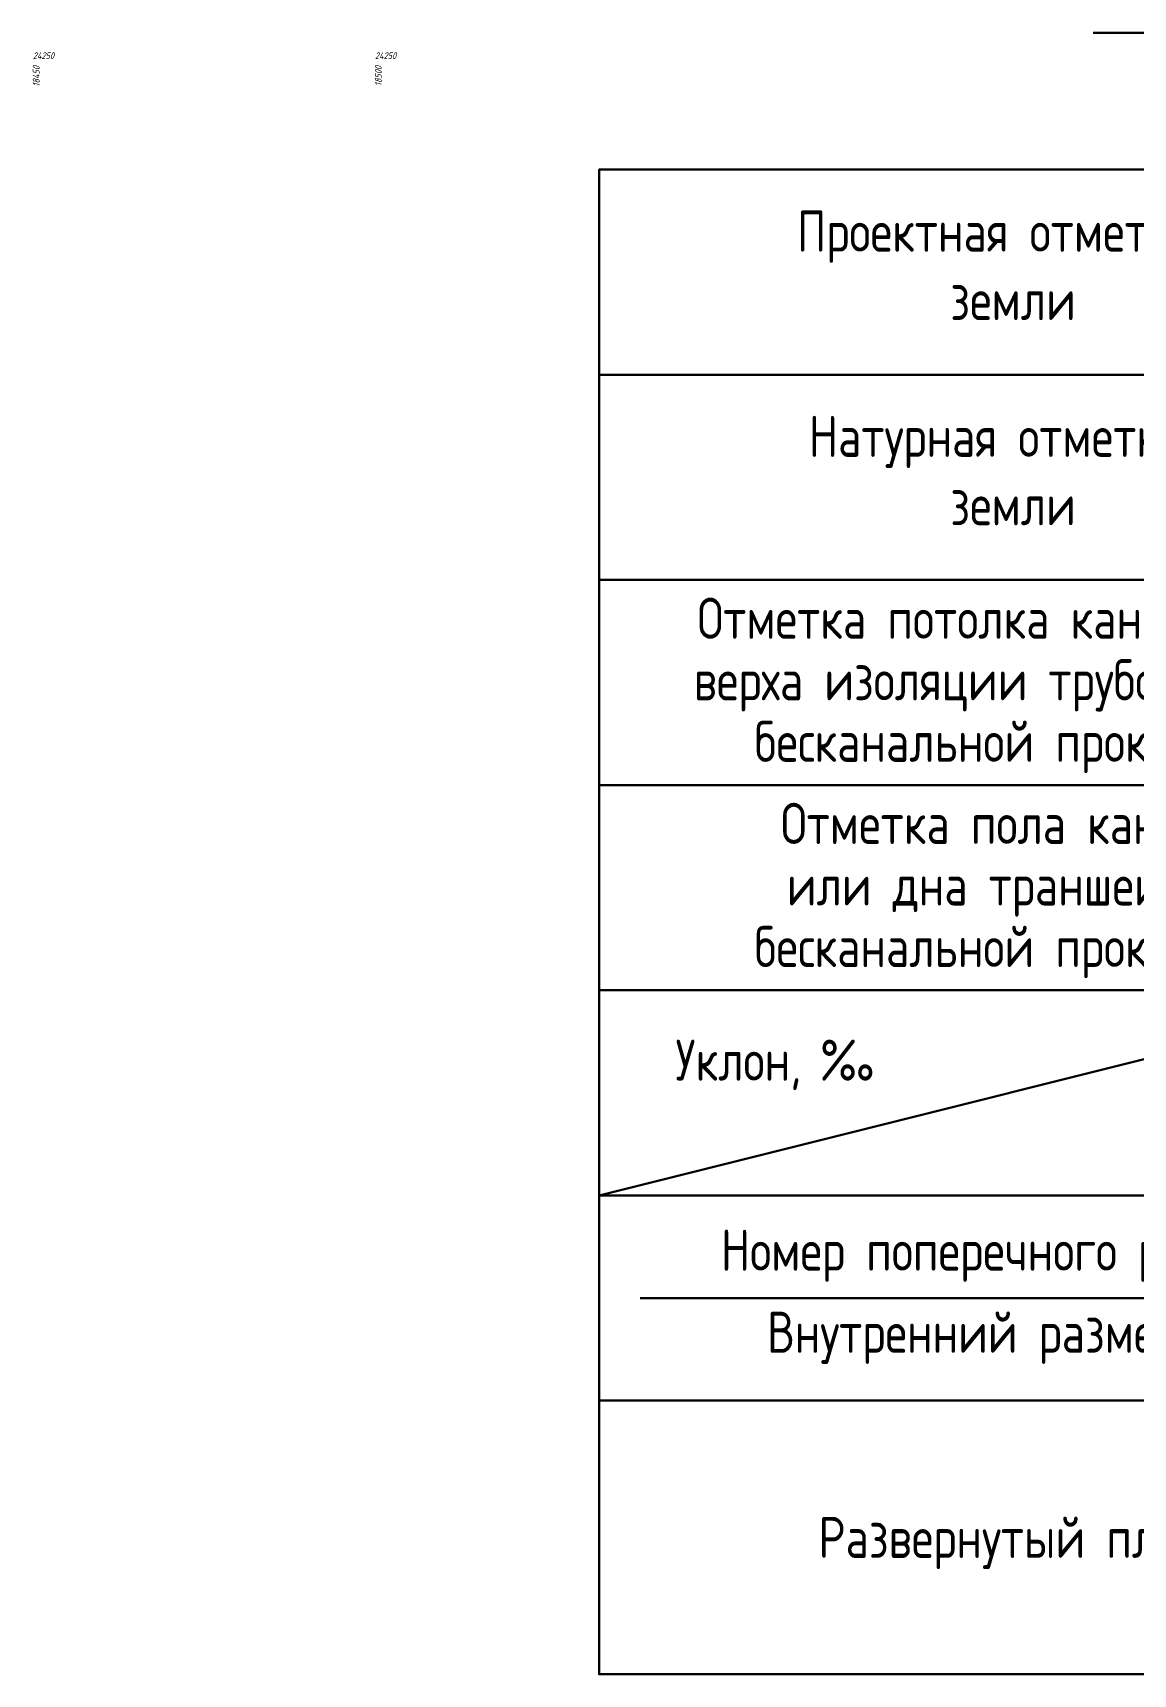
# Model space of a CAD drawing. Header units: metres. Extents: x -149473 to 83396, y -14167 to 104709.
# Drawn here: x -4530.8 to -4450.4, y 42325.9 to 42445.9 of the extents above; entities that cross this region are included whole.
import ezdxf
from ezdxf.enums import TextEntityAlignment as Align

# ---------------------------------------------------------------- set-up
doc = ezdxf.new("R2010")
doc.units = ezdxf.units.M
doc.layers.add('Viewport2ForCustomObjects_0', color=7, linetype='Continuous')
doc.layers.add('Сетка', color=7, linetype='Continuous')
doc.layers.add('Сети_Вид.Профиля', color=7, linetype='Continuous', lineweight=30)
doc.styles.get("Standard").update_dxf_attribs({"font": 'GOST_0.TTF'})

# ---------------------------------------------------------------- blocks, each defined once
blk = doc.blocks.new('CustomObjectsInViewport2_0')
at = {"layer": 'Сети_Вид.Профиля', "ltscale": 100}
blk.add_line((3131.3, 1075.6), (3239.3, 1075.6), dxfattribs=at)
at = {"layer": 'Сети_Вид.Профиля'}
blk.add_lwpolyline([(3223.84, 1240.6), (3223.84, 1260.6), (3197.51, 1260.6)], dxfattribs=at)
at = {"layer": 'Сети_Вид.Профиля', "ltscale": 100}
for points in [[(3245.3, 1240.6), (3125.3, 1240.6), (3125.3, 1210.6), (3245.3, 1210.6)], [(3245.3, 1210.6), (3125.3, 1210.6), (3125.3, 1180.6), (3245.3, 1180.6)], [(3245.3, 1180.6), (3125.3, 1180.6), (3125.3, 1150.6), (3245.3, 1150.6)], [(3245.3, 1150.6), (3125.3, 1150.6), (3125.3, 1120.6), (3245.3, 1120.6)], [(3245.3, 1120.6), (3125.3, 1120.6), (3125.3, 1090.6), (3245.3, 1090.6)], [(3245.3, 1090.6), (3125.3, 1090.6), (3125.3, 1060.6), (3245.3, 1060.6)], [(3245.3, 1060.6), (3125.3, 1060.6), (3125.3, 1020.6), (3245.3, 1020.6)]]:
    blk.add_lwpolyline(points, close=True, dxfattribs=at)
blk.add_lwpolyline([(3125.3, 1090.6), (3245.3, 1120.6)], dxfattribs=at)
at = {"layer": 'Сети_Вид.Профиля', "color": 7, "linetype": 'Continuous'}
for s, p in [('Проектная отметка', (3154.22, 1228.6)), ('земли', (3176.62, 1218.6)), ('Натурная отметка', (3155.94, 1198.6)), ('земли', (3176.62, 1188.6)), ('Отметка потолка канала или', (3139.66, 1172)), ('верха изоляции трубопровода', (3139.11, 1163)), ('бесканальной прокладки', (3148.02, 1154)), ('Отметка пола канала', (3151.86, 1142)), ('или дна траншеи для', (3152.73, 1133)), ('бесканальной прокладки', (3148.02, 1124)), ('Уклон, ‰', (3136.45, 1107.39)), ('Номер поперечного разреза', (3143.08, 1079.6)), ('Внутренний размер, мм', (3149.84, 1067.6)), ('Развернутый план', (3157.34, 1037.6))]:
    blk.add_text(s, height=6, dxfattribs=at).set_placement(p)

msp = doc.modelspace()

# ---------------------------------------------------------------- block references
at = {"layer": 'Viewport2ForCustomObjects_0', "xscale": 0.5, "yscale": 0.5, "zscale": 0.5}
msp.add_blockref('CustomObjectsInViewport2_0', (-6052.07, 41815.59), dxfattribs=at)

# ---------------------------------------------------------------- texts
at = {"layer": 'Сетка', "color": 3, "oblique": 15}
for p in [(-4530.81, 42443.97), (-4505.81, 42443.97)]:
    msp.add_text('24250', height=0.5, dxfattribs=at).set_placement(p)
for s, p in [('18450', (-4530.81, 42443.47)), ('18500', (-4505.81, 42443.47))]:
    msp.add_text(s, height=0.5, rotation=90, dxfattribs=at).set_placement(p, align=Align.TOP_RIGHT)

doc.saveas('drawing.dxf')
